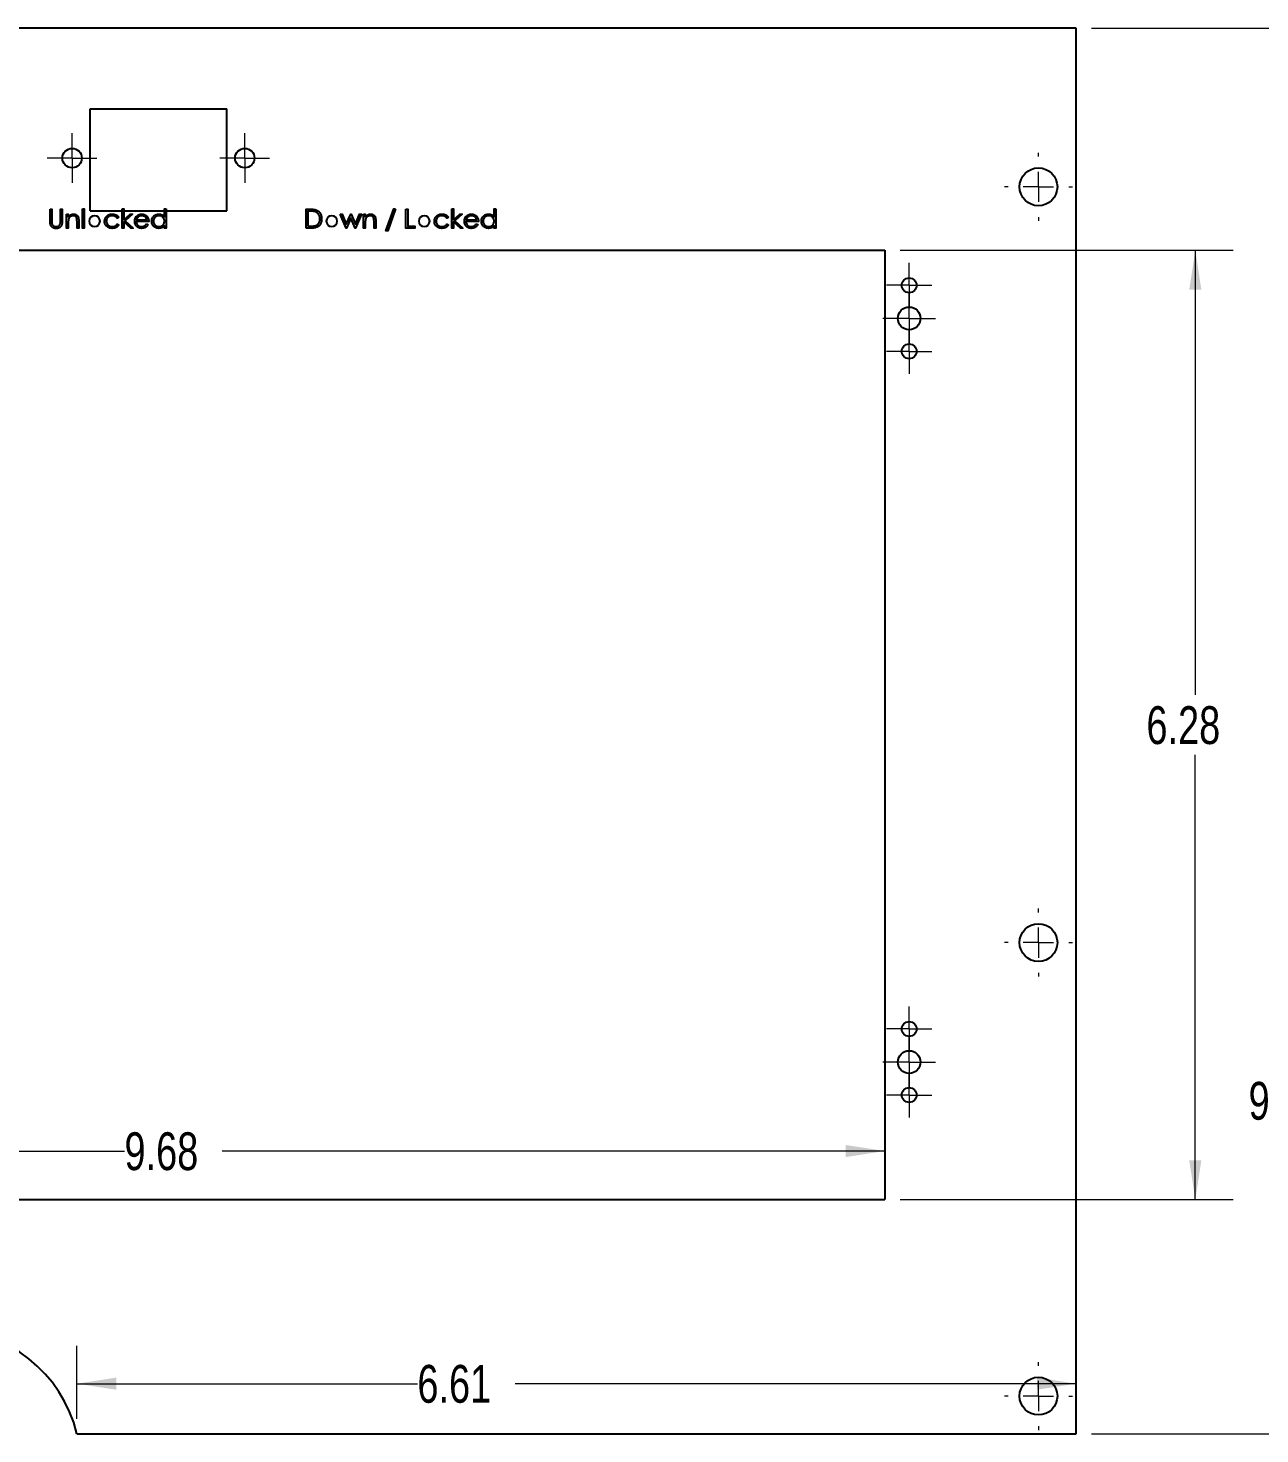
# Model space of a CAD drawing. Header units: inches. Extents: x 0.1 to 21.9, y 0.1 to 16.9.
# Drawn here: x 7.937 to 12.01, y 7.315 to 11.965 of the extents above; entities that cross this region are included whole.
import ezdxf

# ---------------------------------------------------------------- set-up
doc = ezdxf.new("R2010")
doc.units = ezdxf.units.IN
doc.header["$MEASUREMENT"] = 0
doc.styles.add('SLDTEXTSTYLE0', font='TXT', dxfattribs={"width": 0.75})
doc.dimstyles.new('SLDDIMSTYLE0', dxfattribs={"dimtxt": 0.125, "dimasz": 0.13, "dimexe": 0, "dimexo": 0.0625, "dimgap": 0.03125, "dimtad": 0, "dimtih": 1, "dimtoh": 1, "dimlfac": 2, "dimrnd": 1e-09, "dimzin": 4, "dimdsep": 46, "dimtxsty": 'SLDTEXTSTYLE0', "dimsah": 1, "dimcen": 0.09, "dimadec": 0, "dimazin": 1, "dimtfac": 1, "dimtofl": 0, "dimtmove": 0, "dimatfit": 3, "dimfxl": 0, "dimfrac": 2, "dimtolj": 1, "dimtzin": 12, "dimarcsym": 0})
doc.dimstyles.new('SLDDIMSTYLE1', dxfattribs={"dimtxt": 0.125, "dimasz": 0.13, "dimexe": 0, "dimexo": 0.0625, "dimgap": 0.03125, "dimtad": 0, "dimtih": 1, "dimtoh": 1, "dimlfac": 2, "dimrnd": 1e-09, "dimzin": 12, "dimdsep": 46, "dimtxsty": 'SLDTEXTSTYLE0', "dimsah": 1, "dimcen": 0.09, "dimadec": 0, "dimazin": 3, "dimtfac": 1, "dimtofl": 0, "dimtmove": 0, "dimatfit": 3, "dimfxl": 0, "dimfrac": 2, "dimtolj": 1, "dimtzin": 12, "dimarcsym": 0})

# ---------------------------------------------------------------- blocks, each defined once
blk = doc.blocks.new('_D_6')
at = {"color": 7, "linetype": 'Continuous', "lineweight": 0}
for p, q in [((8.0982, 7.3645), (8.0982, 7.6056)), ((8.0982, 7.4806), (9.2242, 7.4806)), ((11.4029, 7.4806), (9.5475, 7.4806))]:
    blk.add_line(p, q, dxfattribs=at)
at = {"color": 7, "linetype": 'Continuous', "lineweight": 18}
for points in [[(8.0982, 7.4806), (8.2282, 7.4606), (8.2282, 7.5006)], [(11.4029, 7.4806), (11.2729, 7.5006), (11.2729, 7.4606)]]:
    blk.add_solid(points, dxfattribs=at)
at = {"color": 7, "linetype": 'Continuous', "lineweight": 18, "insert": (9.2242, 7.5425), "char_height": 0.125, "attachment_point": 1, "style": 'SLDTEXTSTYLE0'}
blk.add_mtext('6.61', dxfattribs=at)
blk = doc.blocks.new('_D_7')
at = {"color": 7, "linetype": 'Continuous', "lineweight": 0}
for p, q in [((11.4529, 11.9645), (12.2595, 11.9645)), ((12.1345, 11.9645), (12.1345, 8.5161)), ((12.1345, 7.3145), (12.1345, 8.3177)), ((11.4529, 7.3145), (12.2595, 7.3145))]:
    blk.add_line(p, q, dxfattribs=at)
at = {"color": 7, "linetype": 'Continuous', "lineweight": 18}
for points in [[(12.1345, 11.9645), (12.1145, 11.8345), (12.1545, 11.8345)], [(12.1345, 7.3145), (12.1545, 7.4445), (12.1145, 7.4445)]]:
    blk.add_solid(points, dxfattribs=at)
at = {"color": 7, "linetype": 'Continuous', "lineweight": 18, "insert": (11.9728, 8.4788), "char_height": 0.125, "attachment_point": 1, "style": 'SLDTEXTSTYLE0'}
blk.add_mtext('9.30', dxfattribs=at)
blk = doc.blocks.new('_D_8')
at = {"color": 7, "linetype": 'Continuous', "lineweight": 0}
for p, q in [((5.9304, 8.2501), (8.2556, 8.2501)), ((10.7704, 8.2501), (8.5789, 8.2501))]:
    blk.add_line(p, q, dxfattribs=at)
at = {"color": 7, "linetype": 'Continuous', "lineweight": 18}
for points in [[(5.9304, 8.2501), (6.0604, 8.2301), (6.0604, 8.2701)], [(10.7704, 8.2501), (10.6404, 8.2701), (10.6404, 8.2301)]]:
    blk.add_solid(points, dxfattribs=at)
at = {"color": 7, "linetype": 'Continuous', "lineweight": 18, "insert": (8.2556, 8.312), "char_height": 0.125, "attachment_point": 1, "style": 'SLDTEXTSTYLE0'}
blk.add_mtext('9.68', dxfattribs=at)
blk = doc.blocks.new('_D_9')
at = {"color": 7, "linetype": 'Continuous', "lineweight": 0}
for p, q in [((10.8204, 11.2295), (11.9216, 11.2295)), ((11.7966, 11.2295), (11.7966, 9.7587)), ((11.7966, 8.0895), (11.7966, 9.5603)), ((10.8204, 8.0895), (11.9216, 8.0895))]:
    blk.add_line(p, q, dxfattribs=at)
at = {"color": 7, "linetype": 'Continuous', "lineweight": 18}
for points in [[(11.7966, 11.2295), (11.7766, 11.0995), (11.8166, 11.0995)], [(11.7966, 8.0895), (11.8166, 8.2195), (11.7766, 8.2195)]]:
    blk.add_solid(points, dxfattribs=at)
at = {"color": 7, "linetype": 'Continuous', "lineweight": 18, "insert": (11.635, 9.7214), "char_height": 0.125, "attachment_point": 1, "style": 'SLDTEXTSTYLE0'}
blk.add_mtext('6.28', dxfattribs=at)
blk = doc.blocks.new('SW_CENTERMARKSYMBOL_12')
at = {"color": 0, "linetype": 'Continuous', "lineweight": 18}
for p, q in [((0, 0.1), (0, 0.1125)), ((0, 0), (0, 0.05)), ((-0.1, 0), (-0.1125, 0)), ((0, 0), (-0.05, 0)), ((0, 0), (0, -0.05)), ((0, 0), (0.05, 0)), ((0.1, 0), (0.1125, 0)), ((0, -0.1), (0, -0.1125))]:
    blk.add_line(p, q, dxfattribs=at)
blk = doc.blocks.new('SW_CENTERMARKSYMBOL_13')
at = {"color": 0, "linetype": 'Continuous', "lineweight": 18}
for p, q in [((0, 0.1), (0, 0.1125)), ((0, 0), (0, 0.05)), ((-0.1, 0), (-0.1125, 0)), ((0, 0), (-0.05, 0)), ((0, 0), (0, -0.05)), ((0, 0), (0.05, 0)), ((0.1, 0), (0.1125, 0)), ((0, -0.1), (0, -0.1125))]:
    blk.add_line(p, q, dxfattribs=at)
blk = doc.blocks.new('SW_CENTERMARKSYMBOL_14')
at = {"color": 0, "linetype": 'Continuous', "lineweight": 18}
for p, q in [((0, 0.1), (0, 0.1125)), ((0, 0), (0, 0.05)), ((-0.1, 0), (-0.1125, 0)), ((0, 0), (-0.05, 0)), ((0, 0), (0, -0.05)), ((0, 0), (0.05, 0)), ((0.1, 0), (0.1125, 0)), ((0, -0.1), (0, -0.1125))]:
    blk.add_line(p, q, dxfattribs=at)
blk = doc.blocks.new('SW_CENTERMARKSYMBOL_18')
at = {"color": 0, "linetype": 'Continuous', "lineweight": 18}
for p, q in [((0, 0.05), (0, 0.082125)), ((0, 0), (0, 0.05)), ((-0.05, 0), (-0.082125, 0)), ((0, 0), (-0.05, 0)), ((0, 0), (0, -0.05)), ((0, 0), (0.05, 0)), ((0.05, 0), (0.082125, 0)), ((0, -0.05), (0, -0.082125))]:
    blk.add_line(p, q, dxfattribs=at)
blk = doc.blocks.new('SW_CENTERMARKSYMBOL_19')
at = {"color": 0, "linetype": 'Continuous', "lineweight": 18}
for p, q in [((0, 0.05), (0, 0.082125)), ((0, 0), (0, 0.05)), ((-0.05, 0), (-0.082125, 0)), ((0, 0), (-0.05, 0)), ((0, 0), (0, -0.05)), ((0, 0), (0.05, 0)), ((0.05, 0), (0.082125, 0)), ((0, -0.05), (0, -0.082125))]:
    blk.add_line(p, q, dxfattribs=at)
blk = doc.blocks.new('SW_CENTERMARKSYMBOL_28')
at = {"color": 0, "linetype": 'Continuous', "lineweight": 18}
for p, q in [((0, 0.05), (0, 0.0745)), ((0, 0), (0, 0.05)), ((-0.05, 0), (-0.0745, 0)), ((0, 0), (-0.05, 0)), ((0, 0), (0, -0.05)), ((0, 0), (0.05, 0)), ((0.05, 0), (0.0745, 0)), ((0, -0.05), (0, -0.0745))]:
    blk.add_line(p, q, dxfattribs=at)
blk = doc.blocks.new('SW_CENTERMARKSYMBOL_44')
at = {"color": 0, "linetype": 'Continuous', "lineweight": 18}
for p, q in [((0, 0.05), (0, 0.0875)), ((0, 0), (0, 0.05)), ((-0.05, 0), (-0.0875, 0)), ((0, 0), (-0.05, 0)), ((0, 0), (0, -0.05)), ((0, 0), (0.05, 0)), ((0.05, 0), (0.0875, 0)), ((0, -0.05), (0, -0.0875))]:
    blk.add_line(p, q, dxfattribs=at)
blk = doc.blocks.new('SW_CENTERMARKSYMBOL_45')
at = {"color": 0, "linetype": 'Continuous', "lineweight": 18}
for p, q in [((0, 0.05), (0, 0.0745)), ((0, 0), (0, 0.05)), ((-0.05, 0), (-0.0745, 0)), ((0, 0), (-0.05, 0)), ((0, 0), (0, -0.05)), ((0, 0), (0.05, 0)), ((0.05, 0), (0.0745, 0)), ((0, -0.05), (0, -0.0745))]:
    blk.add_line(p, q, dxfattribs=at)
blk = doc.blocks.new('SW_CENTERMARKSYMBOL_46')
at = {"color": 0, "linetype": 'Continuous', "lineweight": 18}
for p, q in [((0, 0.05), (0, 0.0745)), ((0, 0), (0, 0.05)), ((-0.05, 0), (-0.0745, 0)), ((0, 0), (-0.05, 0)), ((0, 0), (0, -0.05)), ((0, 0), (0.05, 0)), ((0.05, 0), (0.0745, 0)), ((0, -0.05), (0, -0.0745))]:
    blk.add_line(p, q, dxfattribs=at)
blk = doc.blocks.new('SW_CENTERMARKSYMBOL_47')
at = {"color": 0, "linetype": 'Continuous', "lineweight": 18}
for p, q in [((0, 0.05), (0, 0.0875)), ((0, 0), (0, 0.05)), ((-0.05, 0), (-0.0875, 0)), ((0, 0), (-0.05, 0)), ((0, 0), (0, -0.05)), ((0, 0), (0.05, 0)), ((0.05, 0), (0.0875, 0)), ((0, -0.05), (0, -0.0875))]:
    blk.add_line(p, q, dxfattribs=at)
blk = doc.blocks.new('SW_CENTERMARKSYMBOL_50')
at = {"color": 0, "linetype": 'Continuous', "lineweight": 18}
for p, q in [((0, 0.05), (0, 0.0745)), ((0, 0), (0, 0.05)), ((-0.05, 0), (-0.0745, 0)), ((0, 0), (-0.05, 0)), ((0, 0), (0, -0.05)), ((0, 0), (0.05, 0)), ((0.05, 0), (0.0745, 0)), ((0, -0.05), (0, -0.0745))]:
    blk.add_line(p, q, dxfattribs=at)

msp = doc.modelspace()

# ---------------------------------------------------------------- linework, layer by layer
at = {"color": 7, "linetype": 'Continuous', "lineweight": 25}
for p, q in [((11.4029, 11.9645), (7.8147, 11.9645)), ((11.4029, 7.3145), (11.4029, 11.9645)), ((8.1417, 11.6978), (8.5942, 11.6978)), ((8.1417, 11.3603), (8.1417, 11.6978)), ((8.5942, 11.3603), (8.5942, 11.6978)), ((8.1417, 11.3603), (8.5942, 11.3603)), ((5.9304, 11.2295), (10.7704, 11.2295)), ((10.7704, 11.2295), (10.7704, 8.0895)), ((5.9304, 8.0895), (10.7704, 8.0895)), ((8.0982, 7.3145), (11.4029, 7.3145))]:
    msp.add_line(p, q, dxfattribs=at)
at = {"color": 7, "linetype": 'Continuous'}
for p, q in [((8.1567, 11.3495), (8.1567, 11.3495)), ((8.9409, 11.3495), (8.9409, 11.3495)), ((9.247, 11.3495), (9.247, 11.3495))]:
    msp.add_line(p, q, dxfattribs=at)
at = {"color": 7, "linetype": 'Continuous', "flags": 128}
for points in [[(8.0096, 11.3655), (8.0152, 11.3655), (8.0152, 11.3655), (8.0152, 11.3281), (8.0152, 11.3281), (8.0152, 11.3265), (8.0152, 11.3251), (8.0153, 11.3238), (8.0153, 11.3227), (8.0153, 11.3217), (8.0154, 11.3209), (8.0154, 11.3203), (8.0155, 11.3198), (8.0155, 11.3198), (8.0158, 11.318), (8.0163, 11.3164), (8.0169, 11.3149), (8.0177, 11.3136), (8.0186, 11.3125), (8.0198, 11.3114), (8.0212, 11.3104), (8.0229, 11.3095), (8.0246, 11.3088), (8.0264, 11.3082), (8.0282, 11.3079), (8.03, 11.3078), (8.03, 11.3078), (8.0315, 11.3079), (8.033, 11.3082), (8.0345, 11.3086), (8.0359, 11.3091), (8.0373, 11.3099), (8.0385, 11.3107), (8.0396, 11.3117), (8.0406, 11.3128), (8.0415, 11.314), (8.0423, 11.3153), (8.0429, 11.3168), (8.0434, 11.3184), (8.0434, 11.3184), (8.0436, 11.319), (8.0437, 11.3199), (8.0438, 11.3209), (8.0439, 11.322), (8.044, 11.3233), (8.044, 11.3247), (8.0441, 11.3263), (8.0441, 11.3281), (8.0441, 11.3281), (8.0441, 11.3655), (8.0441, 11.3655), (8.0497, 11.3655), (8.0497, 11.3655), (8.0497, 11.3278), (8.0497, 11.3278), (8.0497, 11.3257), (8.0496, 11.3238), (8.0495, 11.3219), (8.0493, 11.3202), (8.0491, 11.3186), (8.0488, 11.317), (8.0485, 11.3156), (8.0481, 11.3142), (8.0477, 11.313), (8.0471, 11.3117), (8.0465, 11.3105), (8.0457, 11.3094), (8.0449, 11.3083), (8.0439, 11.3072), (8.0429, 11.3062), (8.0418, 11.3052), (8.0406, 11.3043), (8.0393, 11.3036), (8.0379, 11.3029), (8.0365, 11.3024), (8.0351, 11.302), (8.0335, 11.3017), (8.0319, 11.3015), (8.0303, 11.3014), (8.0303, 11.3014), (8.0285, 11.3015), (8.0267, 11.3016), (8.0251, 11.3019), (8.0235, 11.3023), (8.0219, 11.3028), (8.0205, 11.3034), (8.0191, 11.3042), (8.0177, 11.305), (8.0165, 11.306), (8.0153, 11.307), (8.0143, 11.3081), (8.0134, 11.3092), (8.0126, 11.3105), (8.0118, 11.3118), (8.0112, 11.3132), (8.0107, 11.3146), (8.0107, 11.3146), (8.0105, 11.3156), (8.0103, 11.3168), (8.0101, 11.3182), (8.0099, 11.3197), (8.0098, 11.3215), (8.0097, 11.3234), (8.0096, 11.3255), (8.0096, 11.3278), (8.0096, 11.3278), (8.0096, 11.3655)], [(8.0641, 11.3487), (8.0697, 11.3487), (8.0697, 11.3487), (8.0697, 11.3405), (8.0697, 11.3405), (8.0716, 11.3427), (8.0735, 11.3446), (8.0755, 11.3461), (8.0776, 11.3473), (8.0799, 11.3483), (8.0822, 11.349), (8.0846, 11.3494), (8.0871, 11.3495), (8.0871, 11.3495), (8.0896, 11.3493), (8.092, 11.3489), (8.0942, 11.348), (8.0963, 11.3469), (8.0982, 11.3455), (8.0998, 11.3439), (8.1012, 11.342), (8.1023, 11.34), (8.1027, 11.3388), (8.1031, 11.3375), (8.1034, 11.336), (8.1037, 11.3344), (8.1039, 11.3326), (8.1041, 11.3307), (8.1042, 11.3286), (8.1042, 11.3263), (8.1042, 11.3263), (8.1042, 11.303), (8.1042, 11.303), (8.0986, 11.303), (8.0986, 11.303), (8.0986, 11.3245), (8.0986, 11.3245), (8.0986, 11.3264), (8.0985, 11.3281), (8.0985, 11.3296), (8.0984, 11.331), (8.0983, 11.3322), (8.0982, 11.3333), (8.0981, 11.3342), (8.0979, 11.3349), (8.0979, 11.3349), (8.0973, 11.337), (8.0964, 11.3388), (8.0953, 11.3404), (8.0939, 11.3416), (8.0923, 11.3426), (8.0905, 11.3433), (8.0884, 11.3438), (8.0861, 11.3439), (8.0861, 11.3439), (8.0848, 11.3438), (8.0835, 11.3437), (8.0822, 11.3434), (8.0809, 11.343), (8.0797, 11.3425), (8.0785, 11.3419), (8.0774, 11.3412), (8.0763, 11.3404), (8.0753, 11.3395), (8.0743, 11.3386), (8.0735, 11.3376), (8.0727, 11.3365), (8.072, 11.3354), (8.0715, 11.3343), (8.071, 11.333), (8.0706, 11.3318), (8.0706, 11.3318), (8.0704, 11.3309), (8.0702, 11.3298), (8.0701, 11.3285), (8.0699, 11.327), (8.0698, 11.3254), (8.0698, 11.3236), (8.0697, 11.3217), (8.0697, 11.3195), (8.0697, 11.3195), (8.0697, 11.303), (8.0697, 11.303), (8.0641, 11.303), (8.0641, 11.303), (8.0641, 11.3487)], [(8.1162, 11.3671), (8.1218, 11.3671), (8.1218, 11.3671), (8.1218, 11.303), (8.1218, 11.303), (8.1162, 11.303), (8.1162, 11.303), (8.1162, 11.3671)], [(8.2364, 11.3388), (8.2317, 11.3359), (8.2317, 11.3359), (8.2301, 11.3378), (8.2284, 11.3394), (8.2265, 11.3408), (8.2245, 11.3419), (8.2223, 11.3428), (8.2201, 11.3434), (8.2176, 11.3438), (8.2151, 11.3439), (8.2151, 11.3439), (8.213, 11.3438), (8.211, 11.3436), (8.2092, 11.3431), (8.2074, 11.3426), (8.2057, 11.3418), (8.2041, 11.3409), (8.2025, 11.3399), (8.2011, 11.3387), (8.1998, 11.3373), (8.1987, 11.3359), (8.1977, 11.3344), (8.1969, 11.3329), (8.1963, 11.3313), (8.1959, 11.3296), (8.1956, 11.3278), (8.1955, 11.326), (8.1955, 11.326), (8.1957, 11.3236), (8.1962, 11.3213), (8.197, 11.319), (8.1981, 11.3168), (8.1995, 11.3148), (8.2011, 11.313), (8.203, 11.3115), (8.2051, 11.3102), (8.2074, 11.3092), (8.2098, 11.3084), (8.2124, 11.308), (8.2151, 11.3078), (8.2151, 11.3078), (8.2176, 11.308), (8.22, 11.3083), (8.2222, 11.309), (8.2243, 11.3098), (8.2263, 11.311), (8.2282, 11.3123), (8.23, 11.314), (8.2317, 11.3158), (8.2317, 11.3158), (8.2364, 11.3128), (8.2364, 11.3128), (8.2355, 11.3115), (8.2346, 11.3104), (8.2336, 11.3093), (8.2325, 11.3083), (8.2314, 11.3074), (8.2302, 11.3065), (8.2289, 11.3057), (8.2276, 11.305), (8.2262, 11.3043), (8.2247, 11.3038), (8.2232, 11.3033), (8.2217, 11.3029), (8.2201, 11.3026), (8.2184, 11.3024), (8.2168, 11.3023), (8.215, 11.3022), (8.215, 11.3022), (8.2124, 11.3023), (8.2098, 11.3026), (8.2074, 11.3032), (8.2051, 11.3039), (8.2029, 11.3049), (8.2008, 11.306), (8.1989, 11.3074), (8.1971, 11.309), (8.1954, 11.3107), (8.1939, 11.3126), (8.1927, 11.3145), (8.1917, 11.3165), (8.1909, 11.3186), (8.1904, 11.3208), (8.19, 11.3231), (8.1899, 11.3255), (8.1899, 11.3255), (8.19, 11.3271), (8.1901, 11.3287), (8.1904, 11.3303), (8.1908, 11.3318), (8.1912, 11.3333), (8.1918, 11.3348), (8.1925, 11.3362), (8.1932, 11.3376), (8.1941, 11.339), (8.1951, 11.3403), (8.1961, 11.3415), (8.1972, 11.3426), (8.1984, 11.3436), (8.1997, 11.3446), (8.201, 11.3455), (8.2024, 11.3464), (8.2039, 11.3471), (8.2054, 11.3477), (8.207, 11.3483), (8.2086, 11.3487), (8.2103, 11.3491), (8.212, 11.3493), (8.2137, 11.3494), (8.2155, 11.3495), (8.2155, 11.3495), (8.2177, 11.3494), (8.2199, 11.3491), (8.2221, 11.3487), (8.2242, 11.3481), (8.2263, 11.3474), (8.2281, 11.3465), (8.2298, 11.3455), (8.2314, 11.3445), (8.2328, 11.3433), (8.2341, 11.3419), (8.2353, 11.3404), (8.2364, 11.3388)], [(8.2476, 11.3671), (8.2532, 11.3671), (8.2532, 11.3671), (8.2532, 11.3301), (8.2532, 11.3301), (8.274, 11.3487), (8.274, 11.3487), (8.2821, 11.3487), (8.2821, 11.3487), (8.258, 11.3271), (8.258, 11.3271), (8.2845, 11.303), (8.2845, 11.303), (8.2764, 11.303), (8.2764, 11.303), (8.2532, 11.3241), (8.2532, 11.3241), (8.2532, 11.303), (8.2532, 11.303), (8.2476, 11.303), (8.2476, 11.303), (8.2476, 11.3671)], [(8.3284, 11.3174), (8.3333, 11.3148), (8.3333, 11.3148), (8.3321, 11.3127), (8.3308, 11.3109), (8.3294, 11.3092), (8.3279, 11.3077), (8.3263, 11.3065), (8.3246, 11.3054), (8.3228, 11.3044), (8.321, 11.3036), (8.319, 11.303), (8.3169, 11.3026), (8.3146, 11.3023), (8.3122, 11.3022), (8.3122, 11.3022), (8.3096, 11.3023), (8.3071, 11.3027), (8.3048, 11.3032), (8.3026, 11.304), (8.3006, 11.305), (8.2987, 11.3063), (8.297, 11.3077), (8.2954, 11.3094), (8.2939, 11.3113), (8.2927, 11.3132), (8.2917, 11.3151), (8.2908, 11.3171), (8.2901, 11.3192), (8.2897, 11.3213), (8.2894, 11.3235), (8.2893, 11.3257), (8.2893, 11.3257), (8.2894, 11.3278), (8.2896, 11.3299), (8.29, 11.3319), (8.2906, 11.3338), (8.2913, 11.3357), (8.2922, 11.3375), (8.2933, 11.3393), (8.2945, 11.341), (8.2945, 11.341), (8.2963, 11.343), (8.2982, 11.3447), (8.3002, 11.3462), (8.3023, 11.3474), (8.3046, 11.3483), (8.3071, 11.349), (8.3097, 11.3494), (8.3124, 11.3495), (8.3124, 11.3495), (8.3152, 11.3494), (8.3179, 11.3489), (8.3204, 11.3482), (8.3227, 11.3473), (8.325, 11.346), (8.327, 11.3444), (8.329, 11.3426), (8.3308, 11.3405), (8.3308, 11.3405), (8.3319, 11.3389), (8.3329, 11.3371), (8.3338, 11.3353), (8.3345, 11.3334), (8.335, 11.3313), (8.3354, 11.3292), (8.3356, 11.327), (8.3357, 11.3247), (8.3357, 11.3247), (8.2949, 11.3247), (8.2949, 11.3247), (8.295, 11.3229), (8.2952, 11.3211), (8.2956, 11.3195), (8.2962, 11.3179), (8.2969, 11.3165), (8.2977, 11.3151), (8.2987, 11.3138), (8.2998, 11.3126), (8.301, 11.3114), (8.3023, 11.3105), (8.3037, 11.3097), (8.3051, 11.309), (8.3066, 11.3085), (8.3082, 11.3081), (8.3098, 11.3079), (8.3115, 11.3078), (8.3115, 11.3078), (8.3132, 11.3079), (8.3149, 11.3081), (8.3165, 11.3084), (8.3181, 11.3089), (8.3196, 11.3095), (8.3211, 11.3101), (8.3223, 11.3109), (8.3235, 11.3117), (8.3247, 11.3128), (8.3258, 11.3141), (8.3271, 11.3156), (8.3284, 11.3174)], [(8.3934, 11.3671), (8.3934, 11.303), (8.3934, 11.303), (8.3878, 11.303), (8.3878, 11.303), (8.3878, 11.3109), (8.3878, 11.3109), (8.3859, 11.3088), (8.3839, 11.307), (8.3817, 11.3055), (8.3794, 11.3043), (8.377, 11.3034), (8.3745, 11.3027), (8.3719, 11.3023), (8.3692, 11.3022), (8.3692, 11.3022), (8.3668, 11.3023), (8.3644, 11.3027), (8.3622, 11.3032), (8.36, 11.3039), (8.358, 11.3049), (8.356, 11.3061), (8.3541, 11.3075), (8.3523, 11.3091), (8.3507, 11.3109), (8.3493, 11.3128), (8.3481, 11.3148), (8.3471, 11.3168), (8.3463, 11.319), (8.3458, 11.3212), (8.3455, 11.3236), (8.3454, 11.326), (8.3454, 11.326), (8.3455, 11.3284), (8.3458, 11.3307), (8.3464, 11.3329), (8.3471, 11.335), (8.3481, 11.337), (8.3493, 11.339), (8.3507, 11.3408), (8.3524, 11.3426), (8.3542, 11.3442), (8.3561, 11.3456), (8.3581, 11.3468), (8.3602, 11.3478), (8.3623, 11.3485), (8.3646, 11.3491), (8.3669, 11.3494), (8.3694, 11.3495), (8.3694, 11.3495), (8.3721, 11.3493), (8.3748, 11.3489), (8.3773, 11.3481), (8.3797, 11.3471), (8.3819, 11.3457), (8.3841, 11.3441), (8.386, 11.3421), (8.3878, 11.3399), (8.3878, 11.3399), (8.3878, 11.3671), (8.3878, 11.3671), (8.3934, 11.3671)], [(8.8563, 11.303), (8.8563, 11.3655), (8.8563, 11.3655), (8.869, 11.3655), (8.869, 11.3655), (8.8722, 11.3655), (8.8753, 11.3654), (8.8781, 11.3652), (8.8808, 11.365), (8.8831, 11.3646), (8.8852, 11.3643), (8.8871, 11.3638), (8.8888, 11.3633), (8.8888, 11.3633), (8.8909, 11.3624), (8.893, 11.3614), (8.8949, 11.3602), (8.8967, 11.3589), (8.8983, 11.3575), (8.8999, 11.3559), (8.9013, 11.3541), (8.9026, 11.3522), (8.9038, 11.3502), (8.9048, 11.3481), (8.9057, 11.3459), (8.9064, 11.3436), (8.9069, 11.3412), (8.9073, 11.3387), (8.9075, 11.3362), (8.9076, 11.3335), (8.9076, 11.3335), (8.9076, 11.3312), (8.9074, 11.3289), (8.9071, 11.3268), (8.9066, 11.3247), (8.9061, 11.3226), (8.9054, 11.3207), (8.9046, 11.3188), (8.9037, 11.317), (8.9026, 11.3152), (8.9015, 11.3136), (8.9004, 11.3121), (8.8991, 11.3108), (8.8978, 11.3095), (8.8964, 11.3084), (8.8949, 11.3073), (8.8934, 11.3064), (8.8917, 11.3056), (8.8899, 11.3049), (8.8879, 11.3043), (8.8858, 11.3039), (8.8835, 11.3035), (8.8811, 11.3032), (8.8785, 11.3031), (8.8757, 11.303), (8.8757, 11.303), (8.8563, 11.303)], [(8.8619, 11.3094), (8.8691, 11.3094), (8.8691, 11.3094), (8.8722, 11.3095), (8.8751, 11.3095), (8.8777, 11.3097), (8.88, 11.3098), (8.8821, 11.3101), (8.884, 11.3103), (8.8856, 11.3106), (8.887, 11.311), (8.887, 11.311), (8.8887, 11.3116), (8.8903, 11.3124), (8.8918, 11.3132), (8.8932, 11.3142), (8.8946, 11.3153), (8.8958, 11.3164), (8.8969, 11.3177), (8.898, 11.3191), (8.8989, 11.3207), (8.8997, 11.3223), (8.9004, 11.3239), (8.901, 11.3257), (8.9014, 11.3275), (8.9018, 11.3294), (8.9019, 11.3314), (8.902, 11.3335), (8.902, 11.3335), (8.9019, 11.3357), (8.9017, 11.3378), (8.9014, 11.3398), (8.9009, 11.3417), (8.9003, 11.3436), (8.8996, 11.3454), (8.8987, 11.3471), (8.8977, 11.3487), (8.8965, 11.3502), (8.8953, 11.3516), (8.8939, 11.3529), (8.8925, 11.354), (8.8909, 11.355), (8.8892, 11.3559), (8.8874, 11.3567), (8.8855, 11.3574), (8.8855, 11.3574), (8.884, 11.3578), (8.8822, 11.3581), (8.8801, 11.3584), (8.8778, 11.3587), (8.8753, 11.3589), (8.8726, 11.359), (8.8696, 11.3591), (8.8663, 11.3591), (8.8663, 11.3591), (8.8619, 11.3591), (8.8619, 11.3591), (8.8619, 11.3094)], [(8.9693, 11.3487), (8.9753, 11.3487), (8.9753, 11.3487), (8.9889, 11.3158), (8.9889, 11.3158), (9.0039, 11.3487), (9.0039, 11.3487), (9.0048, 11.3487), (9.0048, 11.3487), (9.0194, 11.3158), (9.0194, 11.3158), (9.0331, 11.3487), (9.0331, 11.3487), (9.039, 11.3487), (9.039, 11.3487), (9.0199, 11.303), (9.0199, 11.303), (9.0188, 11.303), (9.0188, 11.303), (9.0042, 11.3359), (9.0042, 11.3359), (8.9893, 11.303), (8.9893, 11.303), (8.9882, 11.303), (8.9882, 11.303), (8.9693, 11.3487)], [(9.0462, 11.3487), (9.0518, 11.3487), (9.0518, 11.3487), (9.0518, 11.3405), (9.0518, 11.3405), (9.0537, 11.3427), (9.0556, 11.3446), (9.0576, 11.3461), (9.0598, 11.3473), (9.062, 11.3483), (9.0643, 11.349), (9.0667, 11.3494), (9.0692, 11.3495), (9.0692, 11.3495), (9.0718, 11.3493), (9.0741, 11.3489), (9.0764, 11.348), (9.0784, 11.3469), (9.0803, 11.3455), (9.0819, 11.3439), (9.0833, 11.342), (9.0844, 11.34), (9.0848, 11.3388), (9.0852, 11.3375), (9.0856, 11.336), (9.0858, 11.3344), (9.086, 11.3326), (9.0862, 11.3307), (9.0863, 11.3286), (9.0863, 11.3263), (9.0863, 11.3263), (9.0863, 11.303), (9.0863, 11.303), (9.0807, 11.303), (9.0807, 11.303), (9.0807, 11.3245), (9.0807, 11.3245), (9.0807, 11.3264), (9.0807, 11.3281), (9.0806, 11.3296), (9.0805, 11.331), (9.0804, 11.3322), (9.0803, 11.3333), (9.0802, 11.3342), (9.08, 11.3349), (9.08, 11.3349), (9.0794, 11.337), (9.0785, 11.3388), (9.0774, 11.3404), (9.076, 11.3416), (9.0744, 11.3426), (9.0726, 11.3433), (9.0705, 11.3438), (9.0683, 11.3439), (9.0683, 11.3439), (9.0669, 11.3438), (9.0656, 11.3437), (9.0643, 11.3434), (9.0631, 11.343), (9.0618, 11.3425), (9.0607, 11.3419), (9.0595, 11.3412), (9.0584, 11.3404), (9.0574, 11.3395), (9.0564, 11.3386), (9.0556, 11.3376), (9.0548, 11.3365), (9.0542, 11.3354), (9.0536, 11.3343), (9.0531, 11.333), (9.0527, 11.3318), (9.0527, 11.3318), (9.0525, 11.3309), (9.0523, 11.3298), (9.0522, 11.3285), (9.0521, 11.327), (9.052, 11.3254), (9.0519, 11.3236), (9.0519, 11.3217), (9.0518, 11.3195), (9.0518, 11.3195), (9.0518, 11.303), (9.0518, 11.303), (9.0462, 11.303), (9.0462, 11.303), (9.0462, 11.3487)], [(9.152, 11.3671), (9.1259, 11.2942), (9.1259, 11.2942), (9.12, 11.2942), (9.12, 11.2942), (9.1461, 11.3671), (9.1461, 11.3671), (9.152, 11.3671)], [(9.1865, 11.3655), (9.1921, 11.3655), (9.1921, 11.3655), (9.1921, 11.3094), (9.1921, 11.3094), (9.2161, 11.3094), (9.2161, 11.3094), (9.2161, 11.303), (9.2161, 11.303), (9.1865, 11.303), (9.1865, 11.303), (9.1865, 11.3655)], [(9.3267, 11.3388), (9.322, 11.3359), (9.322, 11.3359), (9.3204, 11.3378), (9.3187, 11.3394), (9.3168, 11.3408), (9.3148, 11.3419), (9.3126, 11.3428), (9.3104, 11.3434), (9.3079, 11.3438), (9.3054, 11.3439), (9.3054, 11.3439), (9.3033, 11.3438), (9.3013, 11.3436), (9.2995, 11.3431), (9.2977, 11.3426), (9.296, 11.3418), (9.2943, 11.3409), (9.2928, 11.3399), (9.2914, 11.3387), (9.2901, 11.3373), (9.289, 11.3359), (9.288, 11.3344), (9.2872, 11.3329), (9.2866, 11.3313), (9.2862, 11.3296), (9.2859, 11.3278), (9.2858, 11.326), (9.2858, 11.326), (9.286, 11.3236), (9.2865, 11.3213), (9.2873, 11.319), (9.2884, 11.3168), (9.2898, 11.3148), (9.2914, 11.313), (9.2933, 11.3115), (9.2954, 11.3102), (9.2977, 11.3092), (9.3001, 11.3084), (9.3027, 11.308), (9.3054, 11.3078), (9.3054, 11.3078), (9.3079, 11.308), (9.3103, 11.3083), (9.3125, 11.309), (9.3146, 11.3098), (9.3166, 11.311), (9.3185, 11.3123), (9.3203, 11.314), (9.322, 11.3158), (9.322, 11.3158), (9.3267, 11.3128), (9.3267, 11.3128), (9.3258, 11.3115), (9.3249, 11.3104), (9.3239, 11.3093), (9.3228, 11.3083), (9.3217, 11.3074), (9.3205, 11.3065), (9.3192, 11.3057), (9.3179, 11.305), (9.3165, 11.3043), (9.315, 11.3038), (9.3135, 11.3033), (9.312, 11.3029), (9.3104, 11.3026), (9.3087, 11.3024), (9.3071, 11.3023), (9.3053, 11.3022), (9.3053, 11.3022), (9.3027, 11.3023), (9.3001, 11.3026), (9.2977, 11.3032), (9.2954, 11.3039), (9.2932, 11.3049), (9.2911, 11.306), (9.2892, 11.3074), (9.2874, 11.309), (9.2857, 11.3107), (9.2842, 11.3126), (9.283, 11.3145), (9.282, 11.3165), (9.2812, 11.3186), (9.2807, 11.3208), (9.2803, 11.3231), (9.2802, 11.3255), (9.2802, 11.3255), (9.2803, 11.3271), (9.2804, 11.3287), (9.2807, 11.3303), (9.2811, 11.3318), (9.2815, 11.3333), (9.2821, 11.3348), (9.2828, 11.3362), (9.2835, 11.3376), (9.2844, 11.339), (9.2854, 11.3403), (9.2864, 11.3415), (9.2875, 11.3426), (9.2887, 11.3436), (9.29, 11.3446), (9.2913, 11.3455), (9.2927, 11.3464), (9.2942, 11.3471), (9.2957, 11.3477), (9.2973, 11.3483), (9.2989, 11.3487), (9.3006, 11.3491), (9.3022, 11.3493), (9.304, 11.3494), (9.3058, 11.3495), (9.3058, 11.3495), (9.308, 11.3494), (9.3102, 11.3491), (9.3124, 11.3487), (9.3145, 11.3481), (9.3166, 11.3474), (9.3184, 11.3465), (9.3201, 11.3455), (9.3217, 11.3445), (9.3231, 11.3433), (9.3244, 11.3419), (9.3256, 11.3404), (9.3267, 11.3388)], [(9.3379, 11.3671), (9.3435, 11.3671), (9.3435, 11.3671), (9.3435, 11.3301), (9.3435, 11.3301), (9.3643, 11.3487), (9.3643, 11.3487), (9.3724, 11.3487), (9.3724, 11.3487), (9.3482, 11.3271), (9.3482, 11.3271), (9.3748, 11.303), (9.3748, 11.303), (9.3667, 11.303), (9.3667, 11.303), (9.3435, 11.3241), (9.3435, 11.3241), (9.3435, 11.303), (9.3435, 11.303), (9.3379, 11.303), (9.3379, 11.303), (9.3379, 11.3671)], [(9.4187, 11.3174), (9.4236, 11.3148), (9.4236, 11.3148), (9.4224, 11.3127), (9.4211, 11.3109), (9.4197, 11.3092), (9.4182, 11.3077), (9.4166, 11.3065), (9.4149, 11.3054), (9.4131, 11.3044), (9.4113, 11.3036), (9.4093, 11.303), (9.4072, 11.3026), (9.4049, 11.3023), (9.4025, 11.3022), (9.4025, 11.3022), (9.3999, 11.3023), (9.3974, 11.3027), (9.3951, 11.3032), (9.3929, 11.304), (9.3909, 11.305), (9.389, 11.3063), (9.3872, 11.3077), (9.3857, 11.3094), (9.3842, 11.3113), (9.383, 11.3132), (9.382, 11.3151), (9.3811, 11.3171), (9.3804, 11.3192), (9.3799, 11.3213), (9.3797, 11.3235), (9.3796, 11.3257), (9.3796, 11.3257), (9.3797, 11.3278), (9.3799, 11.3299), (9.3803, 11.3319), (9.3809, 11.3338), (9.3816, 11.3357), (9.3825, 11.3375), (9.3836, 11.3393), (9.3848, 11.341), (9.3848, 11.341), (9.3866, 11.343), (9.3885, 11.3447), (9.3905, 11.3462), (9.3926, 11.3474), (9.3949, 11.3483), (9.3974, 11.349), (9.4, 11.3494), (9.4027, 11.3495), (9.4027, 11.3495), (9.4055, 11.3494), (9.4082, 11.3489), (9.4107, 11.3482), (9.413, 11.3473), (9.4153, 11.346), (9.4173, 11.3444), (9.4193, 11.3426), (9.4211, 11.3405), (9.4211, 11.3405), (9.4222, 11.3389), (9.4232, 11.3371), (9.4241, 11.3353), (9.4248, 11.3334), (9.4253, 11.3313), (9.4257, 11.3292), (9.4259, 11.327), (9.426, 11.3247), (9.426, 11.3247), (9.3852, 11.3247), (9.3852, 11.3247), (9.3853, 11.3229), (9.3855, 11.3211), (9.3859, 11.3195), (9.3865, 11.3179), (9.3872, 11.3165), (9.388, 11.3151), (9.389, 11.3138), (9.3901, 11.3126), (9.3913, 11.3114), (9.3926, 11.3105), (9.394, 11.3097), (9.3954, 11.309), (9.3969, 11.3085), (9.3985, 11.3081), (9.4001, 11.3079), (9.4018, 11.3078), (9.4018, 11.3078), (9.4035, 11.3079), (9.4052, 11.3081), (9.4068, 11.3084), (9.4084, 11.3089), (9.4099, 11.3095), (9.4113, 11.3101), (9.4126, 11.3109), (9.4138, 11.3117), (9.415, 11.3128), (9.4161, 11.3141), (9.4174, 11.3156), (9.4187, 11.3174)], [(9.4837, 11.3671), (9.4837, 11.303), (9.4837, 11.303), (9.4781, 11.303), (9.4781, 11.303), (9.4781, 11.3109), (9.4781, 11.3109), (9.4762, 11.3088), (9.4741, 11.307), (9.472, 11.3055), (9.4697, 11.3043), (9.4673, 11.3034), (9.4648, 11.3027), (9.4622, 11.3023), (9.4595, 11.3022), (9.4595, 11.3022), (9.4571, 11.3023), (9.4547, 11.3027), (9.4525, 11.3032), (9.4503, 11.3039), (9.4483, 11.3049), (9.4463, 11.3061), (9.4444, 11.3075), (9.4426, 11.3091), (9.441, 11.3109), (9.4396, 11.3128), (9.4384, 11.3148), (9.4374, 11.3168), (9.4366, 11.319), (9.4361, 11.3212), (9.4358, 11.3236), (9.4357, 11.326), (9.4357, 11.326), (9.4358, 11.3284), (9.4361, 11.3307), (9.4367, 11.3329), (9.4374, 11.335), (9.4384, 11.337), (9.4396, 11.339), (9.441, 11.3408), (9.4427, 11.3426), (9.4445, 11.3442), (9.4464, 11.3456), (9.4484, 11.3468), (9.4505, 11.3478), (9.4526, 11.3485), (9.4549, 11.3491), (9.4572, 11.3494), (9.4597, 11.3495), (9.4597, 11.3495), (9.4624, 11.3493), (9.4651, 11.3489), (9.4676, 11.3481), (9.47, 11.3471), (9.4722, 11.3457), (9.4744, 11.3441), (9.4763, 11.3421), (9.4781, 11.3399), (9.4781, 11.3399), (9.4781, 11.3671), (9.4781, 11.3671), (9.4837, 11.3671)], [(8.3301, 11.3303), (8.3295, 11.3325), (8.3287, 11.3345), (8.3277, 11.3362), (8.3266, 11.3377), (8.3254, 11.339), (8.324, 11.3402), (8.3224, 11.3413), (8.3206, 11.3422), (8.3187, 11.3429), (8.3167, 11.3435), (8.3147, 11.3438), (8.3127, 11.3439), (8.3127, 11.3439), (8.311, 11.3438), (8.3094, 11.3436), (8.3078, 11.3433), (8.3063, 11.3428), (8.3049, 11.3422), (8.3035, 11.3415), (8.3022, 11.3406), (8.3009, 11.3396), (8.3009, 11.3396), (8.3, 11.3388), (8.2992, 11.3379), (8.2985, 11.3368), (8.2978, 11.3357), (8.2971, 11.3345), (8.2965, 11.3332), (8.296, 11.3318), (8.2955, 11.3303), (8.2955, 11.3303), (8.3301, 11.3303)], [(8.3694, 11.3439), (8.367, 11.3437), (8.3646, 11.3433), (8.3624, 11.3426), (8.3602, 11.3415), (8.3582, 11.3402), (8.3564, 11.3387), (8.3548, 11.3369), (8.3535, 11.3349), (8.3524, 11.3328), (8.3516, 11.3305), (8.3511, 11.3283), (8.351, 11.3259), (8.351, 11.3259), (8.3511, 11.3236), (8.3516, 11.3213), (8.3524, 11.3191), (8.3535, 11.3169), (8.3549, 11.3149), (8.3564, 11.3131), (8.3582, 11.3115), (8.3603, 11.3102), (8.3624, 11.3092), (8.3647, 11.3084), (8.367, 11.308), (8.3694, 11.3078), (8.3694, 11.3078), (8.3718, 11.308), (8.3742, 11.3084), (8.3765, 11.3092), (8.3787, 11.3102), (8.3808, 11.3115), (8.3826, 11.313), (8.3841, 11.3147), (8.3855, 11.3166), (8.3865, 11.3187), (8.3872, 11.3209), (8.3877, 11.3233), (8.3878, 11.3258), (8.3878, 11.3258), (8.3877, 11.3276), (8.3875, 11.3295), (8.3871, 11.3312), (8.3865, 11.3329), (8.3858, 11.3344), (8.3848, 11.3359), (8.3838, 11.3374), (8.3825, 11.3387), (8.3811, 11.3399), (8.3797, 11.341), (8.3782, 11.3419), (8.3766, 11.3426), (8.3749, 11.3432), (8.3732, 11.3436), (8.3713, 11.3438), (8.3694, 11.3439)], [(9.4204, 11.3303), (9.4198, 11.3325), (9.419, 11.3345), (9.418, 11.3362), (9.4169, 11.3377), (9.4157, 11.339), (9.4143, 11.3402), (9.4127, 11.3413), (9.4109, 11.3422), (9.409, 11.3429), (9.407, 11.3435), (9.405, 11.3438), (9.403, 11.3439), (9.403, 11.3439), (9.4013, 11.3438), (9.3997, 11.3436), (9.3981, 11.3433), (9.3966, 11.3428), (9.3952, 11.3422), (9.3938, 11.3415), (9.3925, 11.3406), (9.3912, 11.3396), (9.3912, 11.3396), (9.3903, 11.3388), (9.3895, 11.3379), (9.3888, 11.3368), (9.388, 11.3357), (9.3874, 11.3345), (9.3868, 11.3332), (9.3863, 11.3318), (9.3858, 11.3303), (9.3858, 11.3303), (9.4204, 11.3303)], [(9.4597, 11.3439), (9.4573, 11.3437), (9.4549, 11.3433), (9.4527, 11.3426), (9.4505, 11.3415), (9.4485, 11.3402), (9.4467, 11.3387), (9.4451, 11.3369), (9.4438, 11.3349), (9.4427, 11.3328), (9.4419, 11.3305), (9.4414, 11.3283), (9.4413, 11.3259), (9.4413, 11.3259), (9.4414, 11.3236), (9.4419, 11.3213), (9.4427, 11.3191), (9.4438, 11.3169), (9.4452, 11.3149), (9.4467, 11.3131), (9.4485, 11.3115), (9.4506, 11.3102), (9.4527, 11.3092), (9.455, 11.3084), (9.4573, 11.308), (9.4597, 11.3078), (9.4597, 11.3078), (9.4621, 11.308), (9.4645, 11.3084), (9.4668, 11.3092), (9.469, 11.3102), (9.4711, 11.3115), (9.4729, 11.313), (9.4744, 11.3147), (9.4758, 11.3166), (9.4768, 11.3187), (9.4775, 11.3209), (9.478, 11.3233), (9.4781, 11.3258), (9.4781, 11.3258), (9.478, 11.3276), (9.4778, 11.3295), (9.4774, 11.3312), (9.4768, 11.3329), (9.4761, 11.3344), (9.4751, 11.3359), (9.4741, 11.3374), (9.4728, 11.3387), (9.4714, 11.3399), (9.47, 11.341), (9.4685, 11.3419), (9.4669, 11.3426), (9.4652, 11.3432), (9.4635, 11.3436), (9.4616, 11.3438), (9.4597, 11.3439)]]:
    msp.add_lwpolyline(points, dxfattribs=at)
at = {"color": 7, "linetype": 'Continuous', "lineweight": 25}
for centre, radius in [((8.0825, 11.5346), 0.0321), ((8.6535, 11.5346), 0.0321), ((11.2779, 11.4395), 0.0625), ((10.8504, 11.1138), 0.0245), ((10.8504, 11.0045), 0.0375), ((10.8504, 10.8953), 0.0245), ((11.2779, 8.9395), 0.0625), ((10.8504, 8.6538), 0.0245), ((10.8504, 8.5445), 0.0375), ((10.8504, 8.4353), 0.0245), ((11.2779, 7.4395), 0.0625)]:
    msp.add_circle(centre, radius, dxfattribs=at)
at = {"color": 7, "linetype": 'Continuous'}
for centre, start, end in [((8.1567, 11.3259), 90.0007, 89.9993), ((8.9409, 11.3259), 90.0011, 89.9989), ((9.247, 11.3259), 90.001, 89.999)]:
    msp.add_arc(centre, 0.018, start, end, dxfattribs=at)
at = {"color": 7, "linetype": 'Continuous', "lineweight": 25}
msp.add_arc((7.6607, 7.2092), 0.45, 13.5362, 166.4638, dxfattribs=at)

# ---------------------------------------------------------------- block references
at = {"color": 7, "linetype": 'Continuous', "lineweight": 0}
for name, p in [('SW_CENTERMARKSYMBOL_19', (8.0825, 11.5346)), ('SW_CENTERMARKSYMBOL_18', (8.6535, 11.5346)), ('SW_CENTERMARKSYMBOL_13', (11.2779, 11.4395)), ('SW_CENTERMARKSYMBOL_50', (10.8504, 11.1138)), ('SW_CENTERMARKSYMBOL_47', (10.8504, 11.0045)), ('SW_CENTERMARKSYMBOL_46', (10.8504, 10.8953)), ('SW_CENTERMARKSYMBOL_12', (11.2779, 8.9395)), ('SW_CENTERMARKSYMBOL_45', (10.8504, 8.6538)), ('SW_CENTERMARKSYMBOL_44', (10.8504, 8.5445)), ('SW_CENTERMARKSYMBOL_28', (10.8504, 8.4353)), ('SW_CENTERMARKSYMBOL_14', (11.2779, 7.4395))]:
    msp.add_blockref(name, p, dxfattribs=at)

# ---------------------------------------------------------------- dimensions: what is measured, and where the dimension line sits
at = {"color": 7, "linetype": 'Continuous', "lineweight": 18}
for base, p1, p2, dimstyle, picture, middle in [((12.1345, 11.9645), (11.4029, 7.3145), (11.4029, 11.9645), 'SLDDIMSTYLE0', '_D_7', (12.1345, 8.4169)), ((11.7966, 8.0895), (10.7704, 11.2295), (10.7704, 8.0895), 'SLDDIMSTYLE1', '_D_9', (11.7966, 9.6595))]:
    dim = msp.add_linear_dim(base=base, p1=p1, p2=p2, angle=90, dimstyle=dimstyle, dxfattribs=at)
    dim.commit()
    dim.dimension.update_dxf_attribs({"geometry": picture, "text_midpoint": middle, "dimtype": 160})
for base, p1, p2, picture, middle in [((10.7704, 8.2501), (5.9304, 8.0895), (10.7704, 8.0895), '_D_8', (8.4173, 8.2501)), ((11.4029, 7.4806), (8.0982, 7.3145), (11.4029, 7.3145), '_D_6', (9.3858, 7.4806))]:
    dim = msp.add_linear_dim(base=base, p1=p1, p2=p2, dimstyle='SLDDIMSTYLE1', dxfattribs=at)
    dim.commit()
    dim.dimension.update_dxf_attribs({"geometry": picture, "text_midpoint": middle, "dimtype": 160})

doc.saveas('drawing.dxf')
